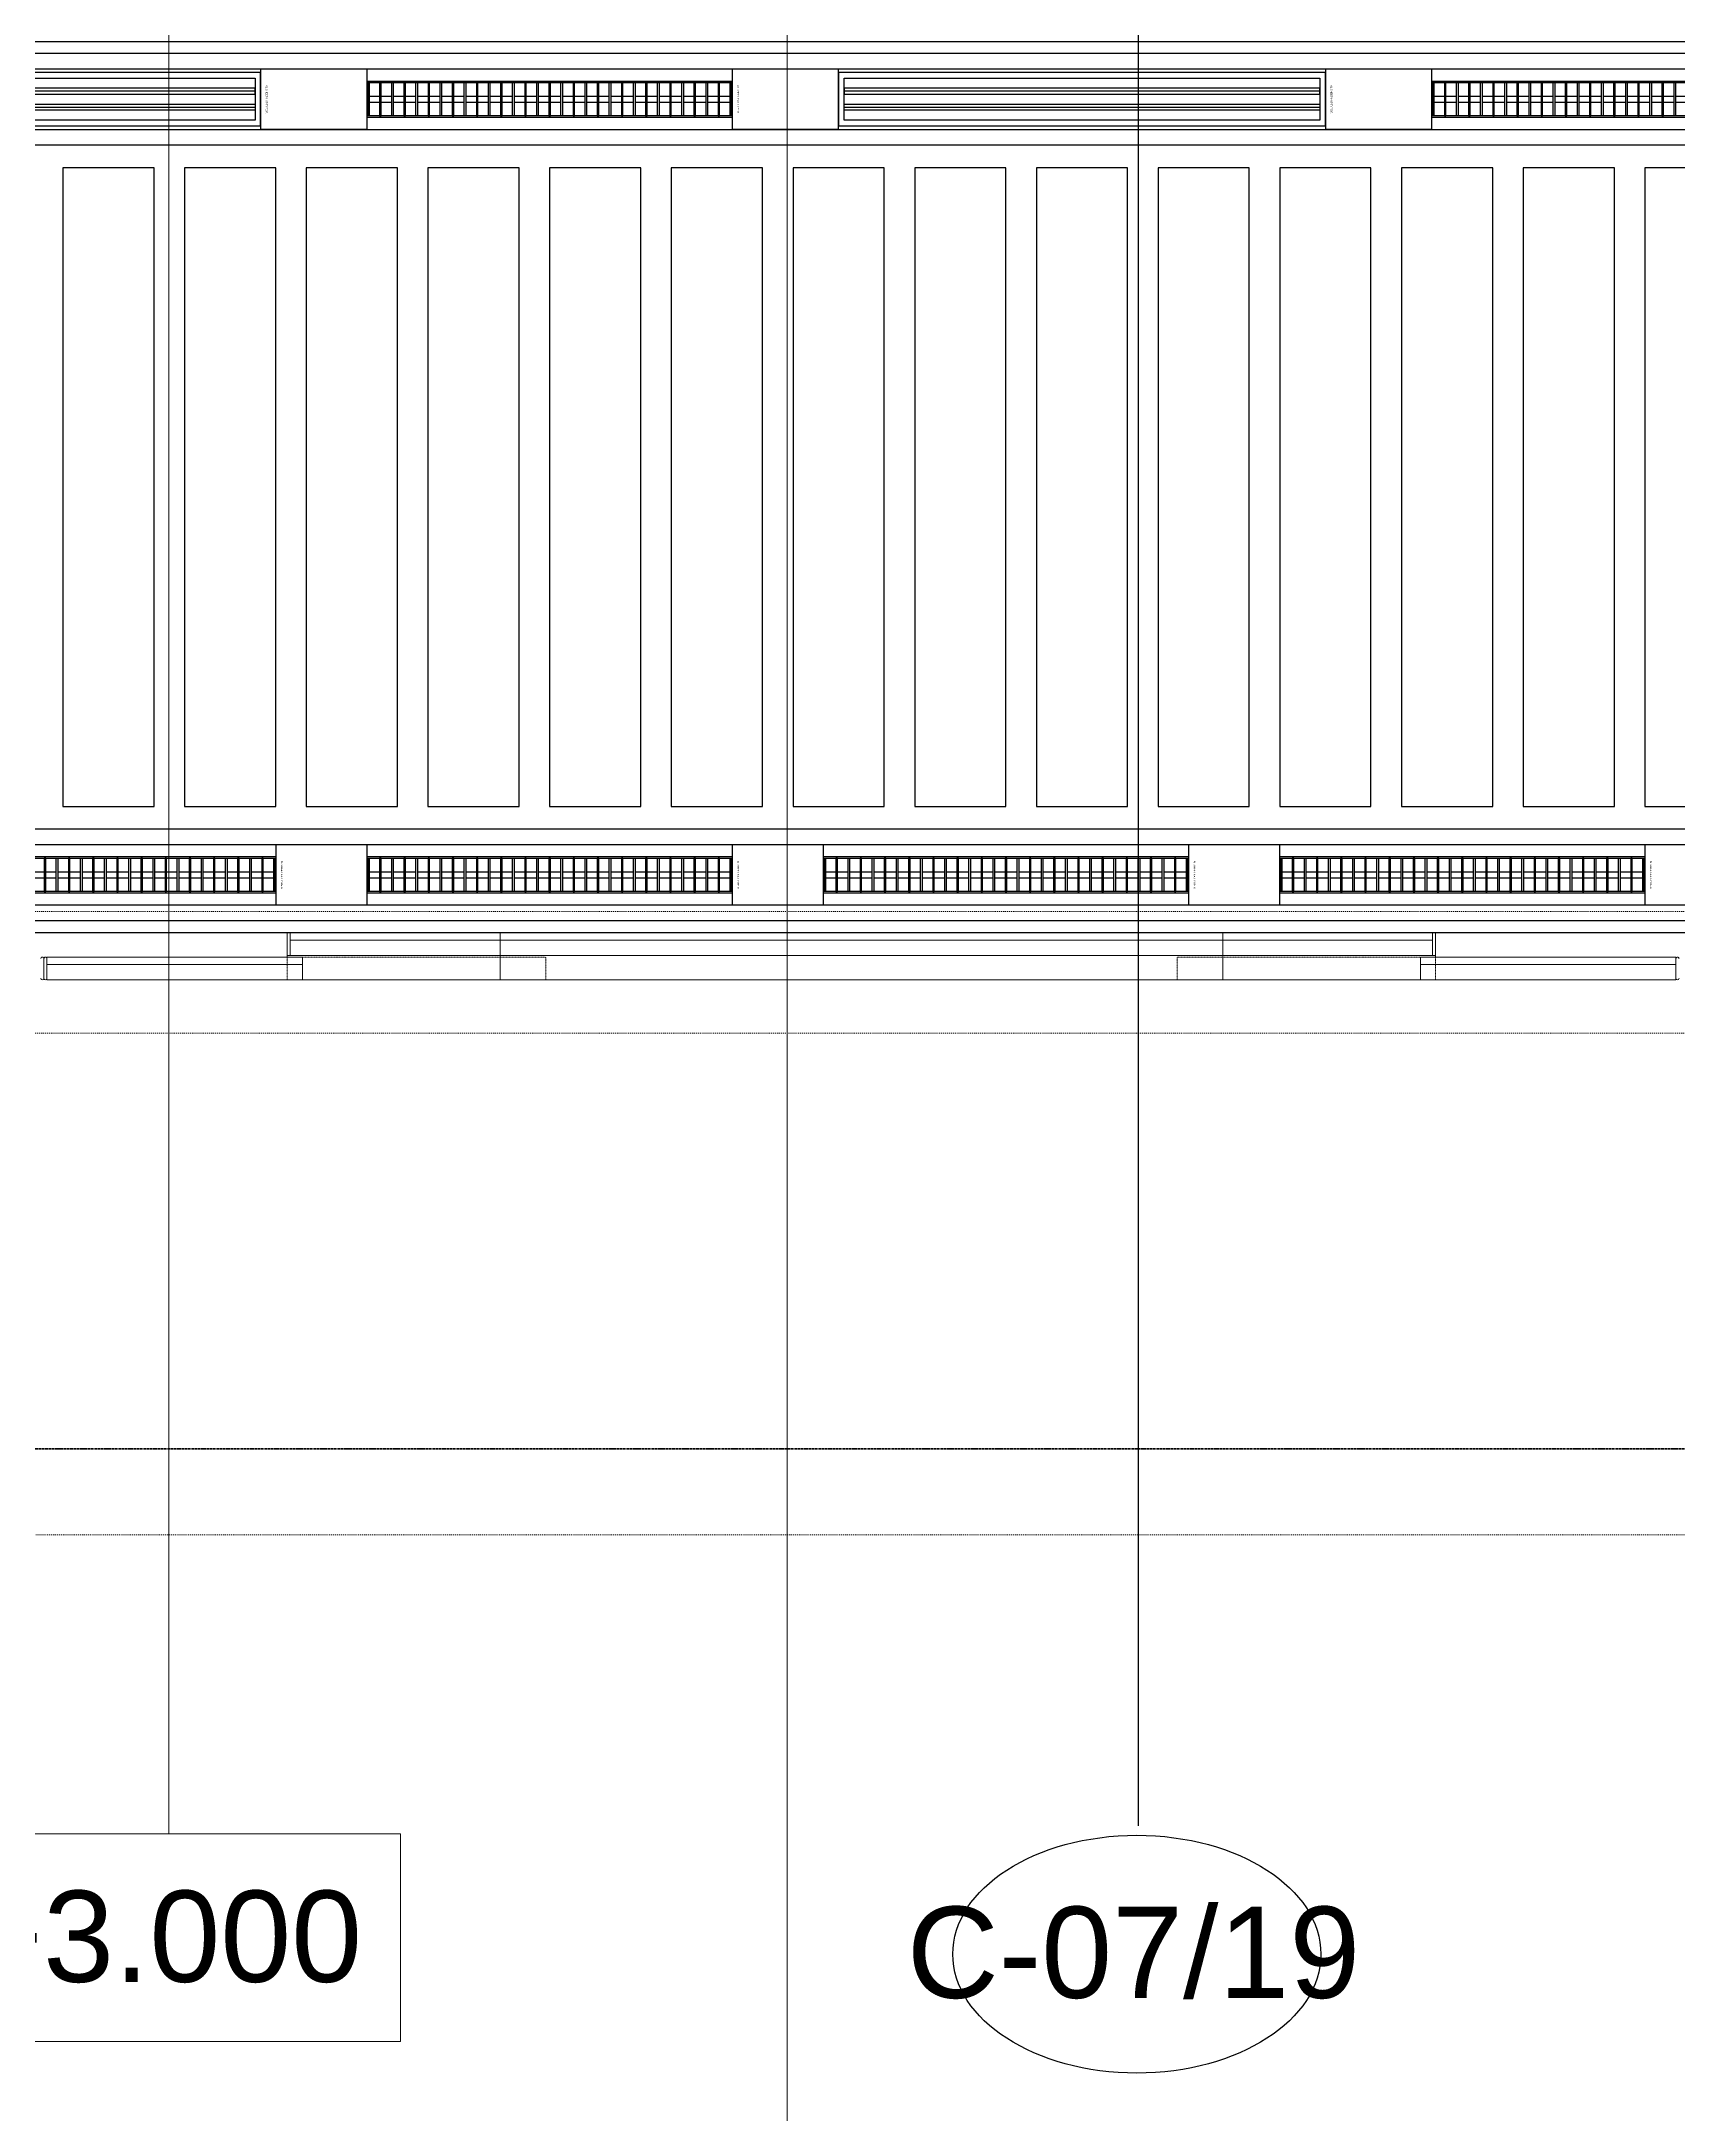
# Model space of a CAD drawing. Header units: millimetres. Extents: x -795739 to -715748, y -34378 to 22353.
# Drawn here: x -739003 to -733621, y -3787 to 3029 of the extents above; entities that cross this region are included whole.
import ezdxf
from ezdxf.enums import TextEntityAlignment as Align
from ezdxf.xclip import XClip

# ---------------------------------------------------------------- set-up
doc = ezdxf.new("R2010")
doc.units = ezdxf.units.MM
doc.header["$XCLIPFRAME"] = 0
for name, pattern in [('DASH', [6.35, 3.175, -3.175]), ('DPA_Grid _ Level 100', [10, 5.5, -1.6, 1.3, -1.6]), ('DPA_Hidden 500', [1.4, 0.8, -0.6])]:
    doc.linetypes.add(name, pattern=pattern)
for name, color, linetype in [('000 - WIPEOUT', 250, 'Continuous'), ('001 - ASCESSORIES', 251, 'Continuous'), ('008 - LIGHTING', 1, 'Continuous'), ('A04_TUBE SERIES', 2, 'Continuous'), ('A11_ALU.SOLID SHEET', 2, 'Continuous')]:
    doc.layers.add(name, color=color, linetype=linetype)
for name, color, linetype, lineweight in [('A-ANNO-NOTE', 3, 'Continuous', 25), ('A-GENM', 1, 'Continuous', 9), ('A-GENM-HDLN', 2, 'DPA_Hidden 500', 9), ('G-ANNO-SECL', 3, 'Continuous', 9), ('G-ANNO-TEXT', 3, 'Continuous', 9), ('Q-SPCQ', 2, 'Continuous', 9), ('Q-SPCQ-HDLN', 2, 'DASH', 9)]:
    doc.layers.add(name, color=color, linetype=linetype, lineweight=lineweight)
doc.styles.add('Arial_2', font='arial.ttf', dxfattribs={"height": 300})

# ---------------------------------------------------------------- blocks, each defined once
blk = doc.blocks.new('DPA_Speciality_PlatformScreenDoor - Length_135300-12767973-4282-01 ENLARGED LOWER PLATFORM LEVEL - REFLECTED CEILING PLAN - SHEET 3')
at = {"layer": 'A-GENM'}
for p, q in [((17087.5, -250), (16889.7, -250)), ((16889.7, -250), (17087.5, -250)), ((16982.5, -250), (16892.5, -250)), ((16892.5, -250), (16982.5, -250)), ((16992.5, -250), (17082.5, -250)), ((17082.5, -250), (16992.5, -250)), ((21462.5, -250), (21660.3, -250)), ((21660.3, -250), (21462.5, -250)), ((21557.5, -250), (21467.5, -250)), ((21467.5, -250), (21557.5, -250)), ((21567.5, -250), (21657.5, -250)), ((21657.5, -250), (21567.5, -250)), ((17640.3, -330), (17764.1, -330)), ((17650.9, -330), (17704, -330)), ((17700.4, -330), (17753.5, -330)), ((19240.3, -330), (19364.1, -330)), ((19250.9, -330), (19304, -330)), ((19300.4, -330), (19353.5, -330))]:
    blk.add_line(p, q, dxfattribs=at)
at = {"layer": 'A-GENM-HDLN'}
for p, q in [((17387.5, -175), (17387.5, -250)), ((17387.5, -175), (18237.5, -175)), ((18237.5, -250), (18237.5, -175)), ((20312.5, -250), (20312.5, -175)), ((21162.5, -175), (20312.5, -175)), ((21162.5, -175), (21162.5, -250)), ((17387.5, -250), (18237.5, -250)), ((21162.5, -250), (20312.5, -250))]:
    blk.add_line(p, q, dxfattribs=at)
at = {"layer": 'Q-SPCQ', "linetype": 'DASH', "lineweight": 9}
blk.add_line((3946, 1650), (73451.3, 1650), dxfattribs=at)
at = {"layer": 'Q-SPCQ'}
for p, q in [((17437.5, -175), (16597.5, -175)), ((16597.5, -175), (17437.5, -175)), ((16597.5, -175), (16597.5, -225)), ((16597.5, -175), (16597.5, -225)), ((16597.5, -245), (16597.5, -180)), ((16597.5, -180), (16597.5, -245)), ((16627.5, -175), (17407.5, -175)), ((17407.5, -175), (16627.5, -175)), ((17407.5, -175), (16627.5, -175)), ((16627.5, -175), (17407.5, -175)), ((17387.5, -175), (18087.5, -175)), ((17437.5, -225), (17437.5, -175)), ((17437.5, -175), (17437.5, -225)), ((18087.5, -175), (18087.5, -330)), ((18087.5, -175), (20462.5, -175)), ((18087.5, -330), (18087.5, -175)), ((18087.5, -200), (18087.5, -175.9)), ((18087.5, -175.9), (18087.5, -200)), ((18087.5, -305), (18087.5, -200)), ((18087.5, -200), (18087.5, -305)), ((20462.5, -175), (20462.5, -330)), ((20462.5, -175), (21162.5, -175)), ((20462.5, -330), (20462.5, -175)), ((20462.5, -200), (20462.5, -175.9)), ((20462.5, -175.9), (20462.5, -200)), ((20462.5, -305), (20462.5, -200)), ((20462.5, -200), (20462.5, -305)), ((21112.5, -175), (21952.5, -175)), ((21952.5, -175), (21112.5, -175)), ((21112.5, -175), (21112.5, -225)), ((21112.5, -225), (21112.5, -175)), ((21922.5, -175), (21142.5, -175)), ((21142.5, -175), (21922.5, -175)), ((21142.5, -175), (21922.5, -175)), ((21922.5, -175), (21142.5, -175)), ((21952.5, -225), (21952.5, -175)), ((21952.5, -225), (21952.5, -175)), ((21952.5, -180), (21952.5, -245)), ((21952.5, -245), (21952.5, -180)), ((21962.5, -245), (21962.5, -180)), ((21962.5, -180), (21962.5, -245)), ((21962.5, -180), (21962.5, -245)), ((21962.5, -245), (21962.5, -180)), ((16597.5, -225), (17437.5, -225)), ((17437.5, -225), (16597.5, -225)), ((16597.5, -250), (16597.5, -225)), ((16597.5, -225), (16597.5, -250)), ((17437.5, -225), (16597.5, -225)), ((16597.5, -225), (16597.5, -250)), ((16597.5, -250), (16597.5, -225)), ((16597.5, -225), (17437.5, -225)), ((17437.5, -225), (16597.5, -225)), ((16597.5, -225), (17437.5, -225)), ((16597.5, -250), (17437.5, -250)), ((17437.5, -250), (16597.5, -250)), ((16597.5, -250), (17437.5, -250)), ((17437.5, -250), (16597.5, -250)), ((17407.5, -225), (16627.5, -225)), ((16627.5, -225), (17407.5, -225)), ((16627.5, -225), (17407.5, -225)), ((17407.5, -225), (16627.5, -225)), ((17387.5, -225), (16647.5, -225)), ((16647.5, -225), (17387.5, -225)), ((17387.5, -225), (16647.5, -225)), ((16647.5, -225), (17387.5, -225)), ((17387.5, -250), (16647.5, -250)), ((16647.5, -250), (17387.5, -250)), ((17387.5, -250), (16647.5, -250)), ((16647.5, -250), (17387.5, -250)), ((17387.5, -305), (17387.5, -250)), ((17387.5, -250), (17387.5, -330)), ((17397.5, -255), (17387.5, -255)), ((17387.5, -255), (17387.5, -330)), ((17387.5, -330), (17387.5, -255)), ((17387.5, -255), (17397.5, -255)), ((17397.5, -330), (17397.5, -255)), ((17397.5, -255), (17397.5, -330)), ((18087.5, -255), (17397.5, -255)), ((17397.5, -255), (18087.5, -255)), ((17397.5, -255), (17397.5, -305)), ((17397.5, -255), (17397.5, -305)), ((17437.5, -225), (17437.5, -250)), ((17437.5, -225), (17437.5, -250)), ((17437.5, -250), (17437.5, -225)), ((17437.5, -225), (17437.5, -250)), ((17447.5, -255), (18027.5, -255)), ((18027.5, -255), (17447.5, -255)), ((18037.5, -255), (17447.5, -255)), ((17447.5, -255), (18037.5, -255)), ((20462.5, -255), (18087.5, -255)), ((18087.5, -255), (20462.5, -255)), ((18087.5, -255), (18087.5, -305)), ((18087.5, -255), (18087.5, -305)), ((18087.5, -305), (18087.5, -255)), ((18087.5, -255), (18087.5, -305)), ((20412.5, -255), (18137.5, -255)), ((18137.5, -255), (20412.5, -255)), ((18147.5, -255), (20402.5, -255)), ((20402.5, -255), (18147.5, -255)), ((20462.5, -255), (21152.5, -255)), ((21152.5, -255), (20462.5, -255)), ((20462.5, -255), (20462.5, -305)), ((20462.5, -305), (20462.5, -255)), ((20462.5, -305), (20462.5, -255)), ((20462.5, -255), (20462.5, -305)), ((20512.5, -255), (21102.5, -255)), ((21102.5, -255), (20512.5, -255)), ((21102.5, -255), (20522.5, -255)), ((20522.5, -255), (21102.5, -255)), ((21952.5, -225), (21112.5, -225)), ((21112.5, -225), (21952.5, -225)), ((21112.5, -250), (21112.5, -225)), ((21112.5, -250), (21112.5, -225)), ((21952.5, -225), (21112.5, -225)), ((21112.5, -225), (21112.5, -250)), ((21112.5, -250), (21112.5, -225)), ((21112.5, -225), (21952.5, -225)), ((21112.5, -225), (21952.5, -225)), ((21952.5, -225), (21112.5, -225)), ((21952.5, -250), (21112.5, -250)), ((21112.5, -250), (21952.5, -250)), ((21112.5, -250), (21952.5, -250)), ((21952.5, -250), (21112.5, -250)), ((21142.5, -225), (21922.5, -225)), ((21922.5, -225), (21142.5, -225)), ((21922.5, -225), (21142.5, -225)), ((21142.5, -225), (21922.5, -225)), ((21152.5, -255), (21152.5, -330)), ((21162.5, -255), (21152.5, -255)), ((21152.5, -255), (21162.5, -255)), ((21152.5, -330), (21152.5, -255)), ((21152.5, -305), (21152.5, -255)), ((21152.5, -305), (21152.5, -255)), ((21162.5, -225), (21902.5, -225)), ((21902.5, -225), (21162.5, -225)), ((21162.5, -225), (21902.5, -225)), ((21902.5, -225), (21162.5, -225)), ((21162.5, -250), (21902.5, -250)), ((21902.5, -250), (21162.5, -250)), ((21162.5, -250), (21902.5, -250)), ((21902.5, -250), (21162.5, -250)), ((21162.5, -330), (21162.5, -250)), ((21162.5, -250), (21162.5, -305)), ((21162.5, -330), (21162.5, -255)), ((21162.5, -255), (21162.5, -330)), ((21952.5, -225), (21952.5, -250)), ((21952.5, -250), (21952.5, -225)), ((21952.5, -250), (21952.5, -225)), ((21952.5, -225), (21952.5, -250)), ((17387.5, -329.1), (17387.5, -305)), ((17387.5, -330), (18087.5, -330)), ((17387.5, -330), (17397.5, -330)), ((17397.5, -330), (17387.5, -330)), ((18087.5, -305), (17397.5, -305)), ((17397.5, -305), (18077.5, -305)), ((17397.5, -305), (17397.5, -330)), ((17397.5, -305), (17397.5, -330)), ((17397.5, -305), (18077.5, -305)), ((18077.5, -305), (17397.5, -305)), ((17397.5, -330), (17397.5, -305)), ((17397.5, -305), (17397.5, -330)), ((18087.5, -305), (17397.5, -305)), ((17397.5, -305), (18087.5, -305)), ((18077.5, -330), (17397.5, -330)), ((17397.5, -330), (18087.5, -330)), ((17397.5, -330), (18077.5, -330)), ((18077.5, -330), (17397.5, -330)), ((18027.5, -305), (17447.5, -305)), ((17447.5, -305), (18027.5, -305)), ((18027.5, -305), (17447.5, -305)), ((17447.5, -305), (18027.5, -305)), ((18037.5, -305), (17447.5, -305)), ((17447.5, -305), (18037.5, -305)), ((17447.5, -305), (18027.5, -305)), ((18027.5, -305), (17447.5, -305)), ((18027.5, -330), (17447.5, -330)), ((17447.5, -330), (18027.5, -330)), ((18027.5, -330), (17447.5, -330)), ((17447.5, -330), (18027.5, -330)), ((18077.5, -305), (18087.5, -305)), ((18087.5, -330), (18077.5, -330)), ((18087.5, -329.1), (18087.5, -305)), ((20462.5, -305), (18087.5, -305)), ((18087.5, -305), (18097.5, -305)), ((18087.5, -330), (18087.5, -305)), ((18087.5, -305), (18087.5, -330)), ((20462.5, -305), (18087.5, -305)), ((18087.5, -305), (20462.5, -305)), ((18087.5, -305), (18087.5, -329.1)), ((18087.5, -330), (18087.5, -305)), ((18087.5, -305), (18087.5, -330)), ((18087.5, -330), (20462.5, -330)), ((18097.5, -330), (18087.5, -330)), ((18087.5, -330), (20462.5, -330)), ((18097.5, -305), (20452.5, -305)), ((18097.5, -305), (20452.5, -305)), ((20452.5, -305), (18097.5, -305)), ((20452.5, -330), (18097.5, -330)), ((18097.5, -330), (20452.5, -330)), ((20452.5, -330), (18097.5, -330)), ((20412.5, -305), (18137.5, -305)), ((18137.5, -305), (20412.5, -305)), ((20402.5, -305), (18147.5, -305)), ((18147.5, -305), (20402.5, -305)), ((20402.5, -305), (18147.5, -305)), ((18147.5, -305), (20402.5, -305)), ((18147.5, -305), (20402.5, -305)), ((20402.5, -305), (18147.5, -305)), ((20402.5, -330), (18147.5, -330)), ((18147.5, -330), (20402.5, -330)), ((20402.5, -330), (18147.5, -330)), ((18147.5, -330), (20402.5, -330)), ((20452.5, -305), (20462.5, -305)), ((20462.5, -330), (20452.5, -330)), ((20462.5, -329.1), (20462.5, -305)), ((20462.5, -305), (20472.5, -305)), ((21152.5, -305), (20462.5, -305)), ((20462.5, -305), (20462.5, -330)), ((20462.5, -330), (20462.5, -305)), ((20462.5, -305), (21152.5, -305)), ((21152.5, -305), (20462.5, -305)), ((20462.5, -305), (20462.5, -329.1)), ((20462.5, -330), (20462.5, -305)), ((20462.5, -305), (20462.5, -330)), ((20462.5, -330), (21162.5, -330)), ((20462.5, -330), (21152.5, -330)), ((20472.5, -330), (20462.5, -330)), ((20472.5, -305), (21152.5, -305)), ((21152.5, -305), (20472.5, -305)), ((20472.5, -305), (21152.5, -305)), ((21152.5, -330), (20472.5, -330)), ((21152.5, -330), (20472.5, -330)), ((20472.5, -330), (21152.5, -330)), ((20512.5, -305), (21102.5, -305)), ((21102.5, -305), (20512.5, -305)), ((20522.5, -305), (21102.5, -305)), ((21102.5, -305), (20522.5, -305)), ((20522.5, -305), (21102.5, -305)), ((21102.5, -305), (20522.5, -305)), ((21102.5, -305), (20522.5, -305)), ((20522.5, -305), (21102.5, -305)), ((20522.5, -330), (21102.5, -330)), ((21102.5, -330), (20522.5, -330)), ((20522.5, -330), (21102.5, -330)), ((21102.5, -330), (20522.5, -330)), ((21152.5, -330), (21152.5, -305)), ((21152.5, -330), (21152.5, -305)), ((21152.5, -305), (21152.5, -330)), ((21152.5, -330), (21152.5, -305)), ((21152.5, -330), (21162.5, -330)), ((21162.5, -330), (21152.5, -330)), ((21162.5, -305), (21162.5, -329.1))]:
    blk.add_line(p, q, dxfattribs=at)
for centre, start, end in [((16592.5, -180), 0, 180), ((16592.5, -180), 60, 120), ((16592.5, -180), 0, 45), ((21957.5, -180), 0, 180), ((21957.5, -180), 135, 180), ((21957.5, -180), 60, 120), ((21957.5, -180), 360, 30), ((21967.5, -180), 0, 180), ((21967.5, -180), 150, 180), ((21967.5, -180), 60, 120), ((16592.5, -245), 180, 360), ((16592.5, -245), 240, 300), ((16592.5, -245), 330, 360), ((21957.5, -245), 180, 210), ((21957.5, -245), 180, 0), ((21957.5, -245), 240, 300), ((21957.5, -245), 330, 0), ((21967.5, -245), 180, 210), ((21967.5, -245), 180, 360), ((21967.5, -245), 240, 300)]:
    blk.add_arc(centre, 5, start, end, dxfattribs=at)
at = {"layer": 'Q-SPCQ-HDLN'}
for p, q in [((73451.3, 0), (3946, 0)), ((73451.3, -330), (3946, -330)), ((73451.3, -400), (3946, -400))]:
    blk.add_line(p, q, dxfattribs=at)
blk = doc.blocks.new('Ceiling Tags - Ceiling Tags-9510765-4282-01 ENLARGED LOWER PLATFORM LEVEL - REFLECTED CEILING PLAN - SHEET 3')
at = {"layer": 'A-ANNO-NOTE'}
blk.add_ellipse((0, 0), major_axis=(6.049, 0), ratio=0.646436, dxfattribs=at)
blk = doc.blocks.new('*U925')
blk.add_attdef('EXTR.OVL-LENGTH_', (-25, -59.1), '', height=5)
blk.add_wipeout([(-25, 0), (25, 0), (25, 67400), (-25, 67400)]).dxf.layer = '000 - WIPEOUT'
at = {"layer": 'A04_TUBE SERIES', "color": 0}
blk.add_lwpolyline([(-25, 0), (25, 0), (25, 67400), (-25, 67400)], close=True, dxfattribs=at)
blk = doc.blocks.new('*U668')
at = {"layer": '001 - ASCESSORIES', "color": 0, "linetype": 'ByBlock'}
blk.add_lwpolyline([(800, 87.5), (-800, 87.5), (-800, -87.5), (800, -87.5)], close=True, dxfattribs=at)
at = {"layer": '001 - ASCESSORIES', "linetype": 'ByBlock'}
for points in [[(-781.5, 69), (781.5, 69), (781.5, -69), (-781.5, -69)], [(781.5, 36.3), (-781.5, 36.3), (-781.5, 16.3), (781.5, 16.3)], [(-781.5, -16.3), (781.5, -16.3), (781.5, -36.3), (-781.5, -36.3)]]:
    blk.add_lwpolyline(points, close=True, dxfattribs=at)
for points in [[(781.5, 26.3), (-781.5, 26.3)], [(-781.5, -26.3), (781.5, -26.3)]]:
    blk.add_lwpolyline(points, dxfattribs=at)
blk = doc.blocks.new('*U666')
at = {"color": 1}
blk.add_wipeout([(600, -60), (-600, -60), (-600, 60), (600, 60)], dxfattribs=at).dxf.layer = '000 - WIPEOUT'
at = {"layer": '001 - ASCESSORIES', "color": 0}
blk.add_lwpolyline([(600, -60), (-600, -60), (-600, 60), (600, 60)], close=True, dxfattribs=at)
at = {"layer": '001 - ASCESSORIES'}
for points in [[(-593.5, -55), (-598.5, -55), (-598.5, 55), (-593.5, 55)], [(595, -55), (-595, -55), (-595, 55), (595, 55)], [(-558.8, -55), (-553.8, -55), (-553.8, 55), (-558.8, 55)], [(-514, -55), (-519, -55), (-519, 55), (-514, 55)], [(-479.3, -55), (-474.3, -55), (-474.3, 55), (-479.3, 55)], [(-434.6, -55), (-439.6, -55), (-439.6, 55), (-434.6, 55)], [(-399.8, -55), (-394.8, -55), (-394.8, 55), (-399.8, 55)], [(-355.1, -55), (-360.1, -55), (-360.1, 55), (-355.1, 55)], [(-320.4, -55), (-315.4, -55), (-315.4, 55), (-320.4, 55)], [(-275.6, -55), (-280.6, -55), (-280.6, 55), (-275.6, 55)], [(-240.9, -55), (-235.9, -55), (-235.9, 55), (-240.9, 55)], [(-196.2, -55), (-201.2, -55), (-201.2, 55), (-196.2, 55)], [(-161.4, -55), (-156.4, -55), (-156.4, 55), (-161.4, 55)], [(-116.7, -55), (-121.7, -55), (-121.7, 55), (-116.7, 55)], [(-82, -55), (-77, -55), (-77, 55), (-82, 55)], [(-37.2, -55), (-42.2, -55), (-42.2, 55), (-37.2, 55)], [(-2.5, -55), (2.5, -55), (2.5, 55), (-2.5, 55)], [(42.2, -55), (37.2, -55), (37.2, 55), (42.2, 55)], [(77, -55), (82, -55), (82, 55), (77, 55)], [(121.7, -55), (116.7, -55), (116.7, 55), (121.7, 55)], [(156.4, -55), (161.4, -55), (161.4, 55), (156.4, 55)], [(201.2, -55), (196.2, -55), (196.2, 55), (201.2, 55)], [(235.9, -55), (240.9, -55), (240.9, 55), (235.9, 55)], [(280.6, -55), (275.6, -55), (275.6, 55), (280.6, 55)], [(315.4, -55), (320.4, -55), (320.4, 55), (315.4, 55)], [(360.1, -55), (355.1, -55), (355.1, 55), (360.1, 55)], [(394.8, -55), (399.8, -55), (399.8, 55), (394.8, 55)], [(439.6, -55), (434.6, -55), (434.6, 55), (439.6, 55)], [(474.3, -55), (479.3, -55), (479.3, 55), (474.3, 55)], [(519, -55), (514, -55), (514, 55), (519, 55)], [(553.8, -55), (558.8, -55), (558.8, 55), (553.8, 55)], [(598.5, -55), (593.5, -55), (593.5, 55), (598.5, 55)]]:
    blk.add_lwpolyline(points, close=True, dxfattribs=at)
for points in [[(-593.5, 10), (-558.8, 10)], [(-553.8, 10), (-519, 10)], [(-514, 10), (-479.3, 10)], [(-474.3, 10), (-439.6, 10)], [(-434.6, 10), (-399.8, 10)], [(-394.8, 10), (-360.1, 10)], [(-355.1, 10), (-320.4, 10)], [(-315.4, 10), (-280.6, 10)], [(-275.6, 10), (-240.9, 10)], [(-235.9, 10), (-201.2, 10)], [(-196.2, 10), (-161.4, 10)], [(-156.4, 10), (-121.7, 10)], [(-116.7, 10), (-82, 10)], [(-77, 10), (-42.2, 10)], [(-37.2, 10), (-2.5, 10)], [(2.5, 10), (37.2, 10)], [(42.2, 10), (77, 10)], [(82, 10), (116.7, 10)], [(121.7, 10), (156.4, 10)], [(161.4, 10), (196.2, 10)], [(201.2, 10), (235.9, 10)], [(240.9, 10), (275.6, 10)], [(280.6, 10), (315.4, 10)], [(320.4, 10), (355.1, 10)], [(360.1, 10), (394.8, 10)], [(399.8, 10), (434.6, 10)], [(439.6, 10), (474.3, 10)], [(479.3, 10), (514, 10)], [(519, 10), (553.8, 10)], [(558.8, 10), (593.5, 10)], [(-593.5, -10), (-558.8, -10)], [(-553.8, -10), (-519, -10)], [(-514, -10), (-479.3, -10)], [(-474.3, -10), (-439.6, -10)], [(-434.6, -10), (-399.8, -10)], [(-394.8, -10), (-360.1, -10)], [(-355.1, -10), (-320.4, -10)], [(-315.4, -10), (-280.6, -10)], [(-275.6, -10), (-240.9, -10)], [(-235.9, -10), (-201.2, -10)], [(-196.2, -10), (-161.4, -10)], [(-156.4, -10), (-121.7, -10)], [(-116.7, -10), (-82, -10)], [(-77, -10), (-42.2, -10)], [(-37.2, -10), (-2.5, -10)], [(2.5, -10), (37.2, -10)], [(42.2, -10), (77, -10)], [(82, -10), (116.7, -10)], [(121.7, -10), (156.4, -10)], [(161.4, -10), (196.2, -10)], [(201.2, -10), (235.9, -10)], [(240.9, -10), (275.6, -10)], [(280.6, -10), (315.4, -10)], [(320.4, -10), (355.1, -10)], [(360.1, -10), (394.8, -10)], [(399.8, -10), (434.6, -10)], [(439.6, -10), (474.3, -10)], [(479.3, -10), (514, -10)], [(519, -10), (553.8, -10)], [(558.8, -10), (593.5, -10)]]:
    blk.add_lwpolyline(points, dxfattribs=at)
blk = doc.blocks.new('*U926')
blk.add_attdef('EXTR.OVL-LENGTH_', (-25, -59.1), '', height=5)
blk.add_wipeout([(-25, 0), (25, 0), (25, 67400), (-25, 67400)]).dxf.layer = '000 - WIPEOUT'
at = {"layer": 'A04_TUBE SERIES', "color": 0}
blk.add_lwpolyline([(-25, 0), (25, 0), (25, 67400), (-25, 67400)], close=True, dxfattribs=at)
blk = doc.blocks.new('*U920')
at = {"layer": 'A11_ALU.SOLID SHEET', "color": 0}
blk.add_lwpolyline([(300, -98.8), (300, 98.8), (0, 98.8), (0, -98.8)], close=True, dxfattribs=at)
at = {"layer": 'Defpoints', "color": 250}
blk.add_point((0, 0), dxfattribs=at)
blk.add_text('AL.SHEET-HAT-TYPE-R', height=6, rotation=270, dxfattribs=at).set_placement((15, 0), align=Align.BOTTOM_CENTER)
blk = doc.blocks.new('*U927')
blk.add_attdef('EXTR.OVL-LENGTH_', (-25, -59.1), '', height=5)
blk.add_wipeout([(-25, 0), (25, 0), (25, 67400), (-25, 67400)]).dxf.layer = '000 - WIPEOUT'
at = {"layer": 'A04_TUBE SERIES', "color": 0}
blk.add_lwpolyline([(-25, 0), (25, 0), (25, 67400), (-25, 67400)], close=True, dxfattribs=at)
blk = doc.blocks.new('*U928')
blk.add_attdef('EXTR.OVL-LENGTH_', (-25, -59.1), '', height=5)
blk.add_wipeout([(-25, 0), (25, 0), (25, 67400), (-25, 67400)]).dxf.layer = '000 - WIPEOUT'
at = {"layer": 'A04_TUBE SERIES', "color": 0}
blk.add_lwpolyline([(-25, 0), (25, 0), (25, 67400), (-25, 67400)], close=True, dxfattribs=at)
blk = doc.blocks.new('*U919')
at = {"layer": 'A11_ALU.SOLID SHEET', "color": 0}
blk.add_lwpolyline([(350, -98.8), (350, 98.8), (0, 98.8), (0, -98.8)], close=True, dxfattribs=at)
at = {"layer": 'Defpoints', "color": 250}
blk.add_point((0, 0), dxfattribs=at)
blk.add_text('AL.SHEET-HAT-TYPE-R', height=6, rotation=270, dxfattribs=at).set_placement((15, 0), align=Align.BOTTOM_CENTER)
blk = doc.blocks.new('*U929')
at = {"color": 3}
for points in [[(-1050, -12050), (1050, -12050), (1050, -12350), (-1050, -12350)], [(-1050, -12450), (1050, -12450), (1050, -12750), (-1050, -12750)], [(-1050, -12850), (1050, -12850), (1050, -13150), (-1050, -13150)], [(-1050, -13250), (1050, -13250), (1050, -13550), (-1050, -13550)], [(-1050, -13650), (1050, -13650), (1050, -13950), (-1050, -13950)], [(-1050, -14050), (1050, -14050), (1050, -14350), (-1050, -14350)], [(-1050, -14450), (1050, -14450), (1050, -14750), (-1050, -14750)], [(-1050, -14850), (1050, -14850), (1050, -15150), (-1050, -15150)], [(-1050, -15250), (1050, -15250), (1050, -15550), (-1050, -15550)], [(-1050, -15650), (1050, -15650), (1050, -15950), (-1050, -15950)], [(-1050, -16050), (1050, -16050), (1050, -16350), (-1050, -16350)], [(-1050, -16450), (1050, -16450), (1050, -16750), (-1050, -16750)], [(-1050, -16850), (1050, -16850), (1050, -17150), (-1050, -17150)], [(-1050, -17250), (1050, -17250), (1050, -17550), (-1050, -17550)]]:
    blk.add_wipeout(points, dxfattribs=at).dxf.layer = '000 - WIPEOUT'
at = {"layer": 'A11_ALU.SOLID SHEET', "color": 0, "linetype": 'ByBlock'}
for points in [[(-1050, -12350), (1050, -12350), (1050, -12050), (-1050, -12050)], [(-1050, -12750), (1050, -12750), (1050, -12450), (-1050, -12450)], [(-1050, -13150), (1050, -13150), (1050, -12850), (-1050, -12850)], [(-1050, -13550), (1050, -13550), (1050, -13250), (-1050, -13250)], [(-1050, -13950), (1050, -13950), (1050, -13650), (-1050, -13650)], [(-1050, -14350), (1050, -14350), (1050, -14050), (-1050, -14050)], [(-1050, -14750), (1050, -14750), (1050, -14450), (-1050, -14450)], [(-1050, -15150), (1050, -15150), (1050, -14850), (-1050, -14850)], [(-1050, -15550), (1050, -15550), (1050, -15250), (-1050, -15250)], [(-1050, -15950), (1050, -15950), (1050, -15650), (-1050, -15650)], [(-1050, -16350), (1050, -16350), (1050, -16050), (-1050, -16050)], [(-1050, -16750), (1050, -16750), (1050, -16450), (-1050, -16450)], [(-1050, -17150), (1050, -17150), (1050, -16850), (-1050, -16850)], [(-1050, -17550), (1050, -17550), (1050, -17250), (-1050, -17250)]]:
    blk.add_lwpolyline(points, close=True, dxfattribs=at)
blk = doc.blocks.new('*U1025')
blk.add_lwpolyline([(-107450, -550), (27650, -550), (27650, -3480), (-107450, -3480)], close=True)
at = {"layer": '008 - LIGHTING'}
for p in [(5600, -740), (5600, -740), (5600, -740), (9100, -740), (9100, -740), (9100, -740)]:
    blk.add_blockref('*U668', p, dxfattribs=at)
at = {"layer": 'A11_ALU.SOLID SHEET', "color": 1}
for name, p in [('*U919', (6400, -740)), ('*U919', (7950, -740)), ('*U919', (9900, -740)), ('*U920', (6450, -3290)), ('*U920', (7950, -3290)), ('*U920', (9450, -3290)), ('*U920', (10950, -3290))]:
    blk.add_blockref(name, p, dxfattribs=at)
at = {"layer": '008 - LIGHTING'}
for p in [(7350, -740), (10850, -740), (5850, -3290), (7350, -3290), (8850, -3290), (10350, -3290)]:
    blk.add_blockref('*U666', p, dxfattribs=at)
at = {"layer": 'A04_TUBE SERIES', "linetype": 'ByBlock', "rotation": 270}
for name, p in [('*U926', (-39850, -615)), ('*U925', (-39850, -865)), ('*U928', (-39850, -3165)), ('*U927', (-39850, -3415))]:
    blk.add_blockref(name, p, dxfattribs=at)
at = {"layer": 'A11_ALU.SOLID SHEET', "linetype": 'ByBlock', "rotation": 90}
blk.add_blockref('*U929', (-6300, -2015), dxfattribs=at)
at = {"layer": '008 - LIGHTING'}
for p in [(7350, -740), (10850, -740), (5850, -3290), (7350, -3290), (8850, -3290), (10350, -3290)]:
    blk.add_blockref('*U666', p, dxfattribs=at)
for p in [(7350, -740), (10850, -740), (5850, -3290), (7350, -3290), (8850, -3290), (10350, -3290)]:
    blk.add_blockref('*U666', p, dxfattribs=at)
blk = doc.blocks.new('DPA_Speciality_PlatformScreenDoor - Length_135300-12767973-4180-01 LOWER PLATFORM LEVEL - REFLECTED CEILING PLAN')
at = {"layer": 'A-GENM'}
for p, q in [((16982.5, -250), (16892.5, -250)), ((16892.5, -250), (16982.5, -250)), ((17087.5, -250), (16897.4, -250)), ((16897.4, -250), (17087.5, -250)), ((16992.5, -250), (17082.5, -250)), ((17082.5, -250), (16992.5, -250)), ((21462.5, -250), (21652.6, -250)), ((21652.6, -250), (21462.5, -250)), ((21557.5, -250), (21467.5, -250)), ((21467.5, -250), (21557.5, -250)), ((21567.5, -250), (21657.5, -250)), ((21657.5, -250), (21567.5, -250)), ((17640.3, -330), (17764.1, -330)), ((17650.9, -330), (17704, -330)), ((17700.4, -330), (17753.5, -330)), ((19240.3, -330), (19364.1, -330)), ((19250.9, -330), (19304, -330)), ((19300.4, -330), (19353.5, -330))]:
    blk.add_line(p, q, dxfattribs=at)
at = {"layer": 'A-GENM-HDLN'}
for p, q in [((17387.5, -175), (17387.5, -250)), ((17387.5, -175), (18237.5, -175)), ((18237.5, -250), (18237.5, -175)), ((20312.5, -250), (20312.5, -175)), ((21162.5, -175), (20312.5, -175)), ((21162.5, -175), (21162.5, -250)), ((17387.5, -250), (18237.5, -250)), ((21162.5, -250), (20312.5, -250))]:
    blk.add_line(p, q, dxfattribs=at)
at = {"layer": 'Q-SPCQ', "linetype": 'DASH'}
blk.add_line((1000, 1650), (134300, 1650), dxfattribs=at)
at = {"layer": 'Q-SPCQ'}
for p, q in [((17437.5, -175), (16597.5, -175)), ((16597.5, -175), (17437.5, -175)), ((16597.5, -175), (16597.5, -225)), ((16597.5, -175), (16597.5, -225)), ((16597.5, -245), (16597.5, -180)), ((16597.5, -180), (16597.5, -245)), ((16633.3, -175), (17407.5, -175)), ((17407.5, -175), (16633.3, -175)), ((17407.5, -175), (16633.3, -175)), ((16633.3, -175), (17407.5, -175)), ((17387.5, -175), (18087.5, -175)), ((17437.5, -225), (17437.5, -175)), ((17437.5, -175), (17437.5, -225)), ((18087.5, -175), (18087.5, -330)), ((18087.5, -175), (20462.5, -175)), ((18087.5, -330), (18087.5, -175)), ((18087.5, -200), (18087.5, -187.5)), ((18087.5, -187.5), (18087.5, -200)), ((18087.5, -305), (18087.5, -200)), ((18087.5, -200), (18087.5, -305)), ((20462.5, -175), (20462.5, -330)), ((20462.5, -175), (21162.5, -175)), ((20462.5, -330), (20462.5, -175)), ((20462.5, -200), (20462.5, -187.5)), ((20462.5, -187.5), (20462.5, -200)), ((20462.5, -305), (20462.5, -200)), ((20462.5, -200), (20462.5, -305)), ((21112.5, -175), (21952.5, -175)), ((21952.5, -175), (21112.5, -175)), ((21112.5, -175), (21112.5, -225)), ((21112.5, -225), (21112.5, -175)), ((21922.5, -175), (21142.5, -175)), ((21142.5, -175), (21922.5, -175)), ((21142.5, -175), (21922.5, -175)), ((21922.5, -175), (21142.5, -175)), ((21952.5, -225), (21952.5, -175)), ((21952.5, -225), (21952.5, -175)), ((21952.5, -180), (21952.5, -245)), ((21952.5, -245), (21952.5, -180)), ((21962.5, -245), (21962.5, -180)), ((21962.5, -180), (21962.5, -245)), ((21962.5, -180), (21962.5, -245)), ((21962.5, -245), (21962.5, -180)), ((16597.5, -225), (17437.5, -225)), ((17437.5, -225), (16597.5, -225)), ((16597.5, -250), (16597.5, -225)), ((16597.5, -225), (16597.5, -250)), ((17437.5, -225), (16597.5, -225)), ((16597.5, -225), (16597.5, -250)), ((16597.5, -250), (16597.5, -225)), ((16597.5, -225), (17437.5, -225)), ((17437.5, -225), (16597.5, -225)), ((16597.5, -225), (17437.5, -225)), ((16597.5, -250), (17437.5, -250)), ((17437.5, -250), (16597.5, -250)), ((16597.5, -250), (17437.5, -250)), ((17437.5, -250), (16597.5, -250)), ((17407.5, -225), (16633.3, -225)), ((16633.3, -225), (17407.5, -225)), ((16633.3, -225), (17407.5, -225)), ((17407.5, -225), (16633.3, -225)), ((17387.5, -225), (16647.5, -225)), ((16647.5, -225), (17387.5, -225)), ((17387.5, -225), (16647.5, -225)), ((16647.5, -225), (17387.5, -225)), ((17387.5, -250), (16647.5, -250)), ((16647.5, -250), (17387.5, -250)), ((17387.5, -250), (16647.5, -250)), ((16647.5, -250), (17387.5, -250)), ((17387.5, -305), (17387.5, -250)), ((17387.5, -250), (17387.5, -330)), ((17397.5, -255), (17387.5, -255)), ((17387.5, -255), (17387.5, -330)), ((17387.5, -330), (17387.5, -255)), ((17387.5, -255), (17397.5, -255)), ((17397.5, -330), (17397.5, -255)), ((17397.5, -255), (17397.5, -330)), ((18087.5, -255), (17397.5, -255)), ((17397.5, -255), (18086.1, -255)), ((17397.5, -255), (17397.5, -305)), ((17397.5, -255), (17397.5, -305)), ((17437.5, -225), (17437.5, -250)), ((17437.5, -225), (17437.5, -250)), ((17437.5, -250), (17437.5, -225)), ((17437.5, -225), (17437.5, -250)), ((17447.5, -255), (18027.5, -255)), ((18027.5, -255), (17447.5, -255)), ((18037.5, -255), (17447.5, -255)), ((17447.5, -255), (18037.5, -255)), ((20462.5, -255), (18087.5, -255)), ((18087.5, -255), (20462.5, -255)), ((18087.5, -255), (18087.5, -305)), ((18087.5, -255), (18087.5, -305)), ((18087.5, -305), (18087.5, -255)), ((18087.5, -255), (18087.5, -305)), ((20412.5, -255), (18137.5, -255)), ((18137.5, -255), (20412.5, -255)), ((18147.5, -255), (20402.5, -255)), ((20402.5, -255), (18147.5, -255)), ((20462.5, -255), (21152.5, -255)), ((21152.5, -255), (20462.5, -255)), ((20462.5, -255), (20462.5, -305)), ((20462.5, -305), (20462.5, -255)), ((20462.5, -305), (20462.5, -255)), ((20462.5, -255), (20462.5, -305)), ((20512.5, -255), (21102.5, -255)), ((21102.5, -255), (20512.5, -255)), ((21102.5, -255), (20522.5, -255)), ((20522.5, -255), (21102.5, -255)), ((21952.5, -225), (21112.5, -225)), ((21112.5, -225), (21952.5, -225)), ((21112.5, -250), (21112.5, -225)), ((21112.5, -250), (21112.5, -225)), ((21952.5, -225), (21112.5, -225)), ((21112.5, -225), (21112.5, -250)), ((21112.5, -250), (21112.5, -225)), ((21112.5, -225), (21952.5, -225)), ((21112.5, -225), (21952.5, -225)), ((21952.5, -225), (21112.5, -225)), ((21952.5, -250), (21112.5, -250)), ((21112.5, -250), (21952.5, -250)), ((21112.5, -250), (21952.5, -250)), ((21952.5, -250), (21112.5, -250)), ((21142.5, -225), (21922.5, -225)), ((21922.5, -225), (21142.5, -225)), ((21922.5, -225), (21142.5, -225)), ((21142.5, -225), (21922.5, -225)), ((21152.5, -255), (21152.5, -330)), ((21162.5, -255), (21152.5, -255)), ((21152.5, -255), (21162.5, -255)), ((21152.5, -330), (21152.5, -255)), ((21152.5, -305), (21152.5, -255)), ((21152.5, -305), (21152.5, -255)), ((21162.5, -225), (21902.5, -225)), ((21902.5, -225), (21162.5, -225)), ((21162.5, -225), (21902.5, -225)), ((21902.5, -225), (21162.5, -225)), ((21162.5, -250), (21902.5, -250)), ((21902.5, -250), (21162.5, -250)), ((21162.5, -250), (21902.5, -250)), ((21902.5, -250), (21162.5, -250)), ((21162.5, -330), (21162.5, -250)), ((21162.5, -250), (21162.5, -305)), ((21162.5, -330), (21162.5, -255)), ((21162.5, -255), (21162.5, -330)), ((21952.5, -225), (21952.5, -250)), ((21952.5, -250), (21952.5, -225)), ((21952.5, -250), (21952.5, -225)), ((21952.5, -225), (21952.5, -250)), ((17387.5, -317.5), (17387.5, -305)), ((17387.5, -330), (18086.1, -330)), ((17387.5, -330), (17397.5, -330)), ((17397.5, -330), (17387.5, -330)), ((18087.5, -305), (17397.5, -305)), ((17397.5, -305), (18077.5, -305)), ((17397.5, -305), (17397.5, -330)), ((17397.5, -305), (17397.5, -330)), ((17397.5, -305), (18077.5, -305)), ((18077.5, -305), (17397.5, -305)), ((17397.5, -330), (17397.5, -305)), ((17397.5, -305), (17397.5, -330)), ((18086.1, -305), (17397.5, -305)), ((17397.5, -305), (18087.5, -305)), ((18077.5, -330), (17397.5, -330)), ((17397.5, -330), (18087.5, -330)), ((17397.5, -330), (18077.5, -330)), ((18077.5, -330), (17397.5, -330)), ((18027.5, -305), (17447.5, -305)), ((17447.5, -305), (18027.5, -305)), ((18027.5, -305), (17447.5, -305)), ((17447.5, -305), (18027.5, -305)), ((18037.5, -305), (17447.5, -305)), ((17447.5, -305), (18037.5, -305)), ((17447.5, -305), (18027.5, -305)), ((18027.5, -305), (17447.5, -305)), ((18027.5, -330), (17447.5, -330)), ((17447.5, -330), (18027.5, -330)), ((18027.5, -330), (17447.5, -330)), ((17447.5, -330), (18027.5, -330)), ((18077.5, -305), (18086.1, -305)), ((18086.1, -330), (18077.5, -330)), ((18087.5, -317.5), (18087.5, -305)), ((20462.5, -305), (18087.5, -305)), ((18087.5, -305), (18097.5, -305)), ((18087.5, -330), (18087.5, -305)), ((18087.5, -305), (18087.5, -330)), ((20462.5, -305), (18087.5, -305)), ((18087.5, -305), (20462.5, -305)), ((18087.5, -305), (18087.5, -317.5)), ((18087.5, -330), (18087.5, -305)), ((18087.5, -305), (18087.5, -330)), ((18087.5, -330), (20462.5, -330)), ((18097.5, -330), (18087.5, -330)), ((18087.5, -330), (20462.5, -330)), ((18097.5, -305), (20452.5, -305)), ((18097.5, -305), (20452.5, -305)), ((20452.5, -305), (18097.5, -305)), ((20452.5, -330), (18097.5, -330)), ((18097.5, -330), (20452.5, -330)), ((20452.5, -330), (18097.5, -330)), ((20412.5, -305), (18137.5, -305)), ((18137.5, -305), (20412.5, -305)), ((20402.5, -305), (18147.5, -305)), ((18147.5, -305), (20402.5, -305)), ((20402.5, -305), (18147.5, -305)), ((18147.5, -305), (20402.5, -305)), ((18147.5, -305), (20402.5, -305)), ((20402.5, -305), (18147.5, -305)), ((20402.5, -330), (18147.5, -330)), ((18147.5, -330), (20402.5, -330)), ((20402.5, -330), (18147.5, -330)), ((18147.5, -330), (20402.5, -330)), ((20452.5, -305), (20462.5, -305)), ((20462.5, -330), (20452.5, -330)), ((20462.5, -317.5), (20462.5, -305)), ((20462.5, -305), (20472.5, -305)), ((21152.5, -305), (20462.5, -305)), ((20462.5, -305), (20462.5, -330)), ((20462.5, -330), (20462.5, -305)), ((20462.5, -305), (21152.5, -305)), ((21152.5, -305), (20462.5, -305)), ((20462.5, -305), (20462.5, -317.5)), ((20462.5, -330), (20462.5, -305)), ((20462.5, -305), (20462.5, -330)), ((20462.5, -330), (21162.5, -330)), ((20462.5, -330), (21152.5, -330)), ((20472.5, -330), (20462.5, -330)), ((20472.5, -305), (21152.5, -305)), ((21152.5, -305), (20472.5, -305)), ((20472.5, -305), (21152.5, -305)), ((21152.5, -330), (20472.5, -330)), ((21152.5, -330), (20472.5, -330)), ((20472.5, -330), (21152.5, -330)), ((20512.5, -305), (21102.5, -305)), ((21102.5, -305), (20512.5, -305)), ((20522.5, -305), (21102.5, -305)), ((21102.5, -305), (20522.5, -305)), ((20522.5, -305), (21102.5, -305)), ((21102.5, -305), (20522.5, -305)), ((21102.5, -305), (20522.5, -305)), ((20522.5, -305), (21102.5, -305)), ((20522.5, -330), (21102.5, -330)), ((21102.5, -330), (20522.5, -330)), ((20522.5, -330), (21102.5, -330)), ((21102.5, -330), (20522.5, -330)), ((21152.5, -330), (21152.5, -305)), ((21152.5, -330), (21152.5, -305)), ((21152.5, -305), (21152.5, -330)), ((21152.5, -330), (21152.5, -305)), ((21152.5, -330), (21162.5, -330)), ((21162.5, -330), (21152.5, -330)), ((21162.5, -305), (21162.5, -317.5))]:
    blk.add_line(p, q, dxfattribs=at)
for centre, start, end in [((16592.5, -180), 0, 180), ((16592.5, -180), 0, 180), ((21957.5, -180), 360, 180), ((21957.5, -180), 0, 180), ((21967.5, -180), 0, 180), ((21967.5, -180), 0, 180), ((16592.5, -245), 180, 360), ((16592.5, -245), 180, 360), ((21957.5, -245), 180, 360), ((21957.5, -245), 180, 0), ((21967.5, -245), 180, 360), ((21967.5, -245), 180, 360)]:
    blk.add_arc(centre, 5, start, end, dxfattribs=at)
at = {"layer": 'Q-SPCQ-HDLN'}
for p, q in [((135200, 0), (-100, 0)), ((135200, -330), (-100, -330)), ((135200, -400), (-100, -400))]:
    blk.add_line(p, q, dxfattribs=at)
blk = doc.blocks.new('C-1-PP19-AR-4180-01-B_20250908-040939_EXDOWNLIGHT')
at = {"layer": 'Q-SPCQ', "rotation": 180}
blk.add_blockref('DPA_Speciality_PlatformScreenDoor - Length_135300-12767973-4180-01 LOWER PLATFORM LEVEL - REFLECTED CEILING PLAN', (27650, -3810), dxfattribs=at)

msp = doc.modelspace()

# ---------------------------------------------------------------- linework, layer by layer
at = {"layer": 'G-ANNO-SECL', "linetype": 'DPA_Grid _ Level 100', "lineweight": 50}
msp.add_line((-793928, -1598.3), (-718681.7, -1598.3), dxfattribs=at)
at = {"layer": 'G-ANNO-TEXT', "color": 10, "flags": 128}
msp.add_lwpolyline([(-737823, -3546), (-739345.4, -3546), (-739345.4, -2863.6), (-737823, -2863.6)], close=True, dxfattribs=at)

# ---------------------------------------------------------------- block references
ref = msp.add_blockref('*U1025', (-744682.4, 3579))
XClip(ref).set_block_clipping_path([(-45801.3280238605, -9620.0077451947), (23704.0078937773, 10334.9999958097)])
at = {"layer": 'A-ANNO-NOTE', "xscale": 100, "yscale": 100, "zscale": 100}
msp.add_blockref('Ceiling Tags - Ceiling Tags-9510765-4282-01 ENLARGED LOWER PLATFORM LEVEL - REFLECTED CEILING PLAN - SHEET 3', (-735402.1, -3259.4), dxfattribs=at)

# ---------------------------------------------------------------- texts
at = {"layer": 'A-ANNO-NOTE', "lineweight": 9, "insert": (-736158.5, -3103.2), "char_height": 300, "width": 1835.864, "attachment_point": 1, "style": 'Arial_2'}
msp.add_mtext('C-07/19', dxfattribs=at)
at = {"layer": 'G-ANNO-TEXT', "color": 7, "insert": (-739242.2, -3050.5), "char_height": 300, "width": 1595.358, "attachment_point": 1, "style": 'Arial_2'}
msp.add_mtext('+3.000', dxfattribs=at)

# ---------------------------------------------------------------- next in the draw order: linework, layer by layer
at = {"layer": 'A-ANNO-NOTE'}
msp.add_line((-735398, 4473.8), (-735398, -2837.4), dxfattribs=at)
at = {"layer": 'G-ANNO-TEXT', "color": 10}
for p, q in [((-736551.3, 4613.8), (-736551.3, -9056.4)), ((-738584.2, 4473.4), (-738584.2, -2863.6))]:
    msp.add_line(p, q, dxfattribs=at)

# ---------------------------------------------------------------- next in the draw order: block references
ref = msp.add_blockref('C-1-PP19-AR-4180-01-B_20250908-040939_EXDOWNLIGHT', (-744682.4, 3579))
XClip(ref).set_block_clipping_path([(-45801.3280238605, -9620.0077451947), (23704.0078937773, 10334.9999958097)])
at = {"layer": 'Q-SPCQ', "rotation": 180}
msp.add_blockref('DPA_Speciality_PlatformScreenDoor - Length_135300-12767973-4282-01 ENLARGED LOWER PLATFORM LEVEL - REFLECTED CEILING PLAN - SHEET 3', (-717032.4, -231), dxfattribs=at)

doc.saveas('drawing.dxf')
